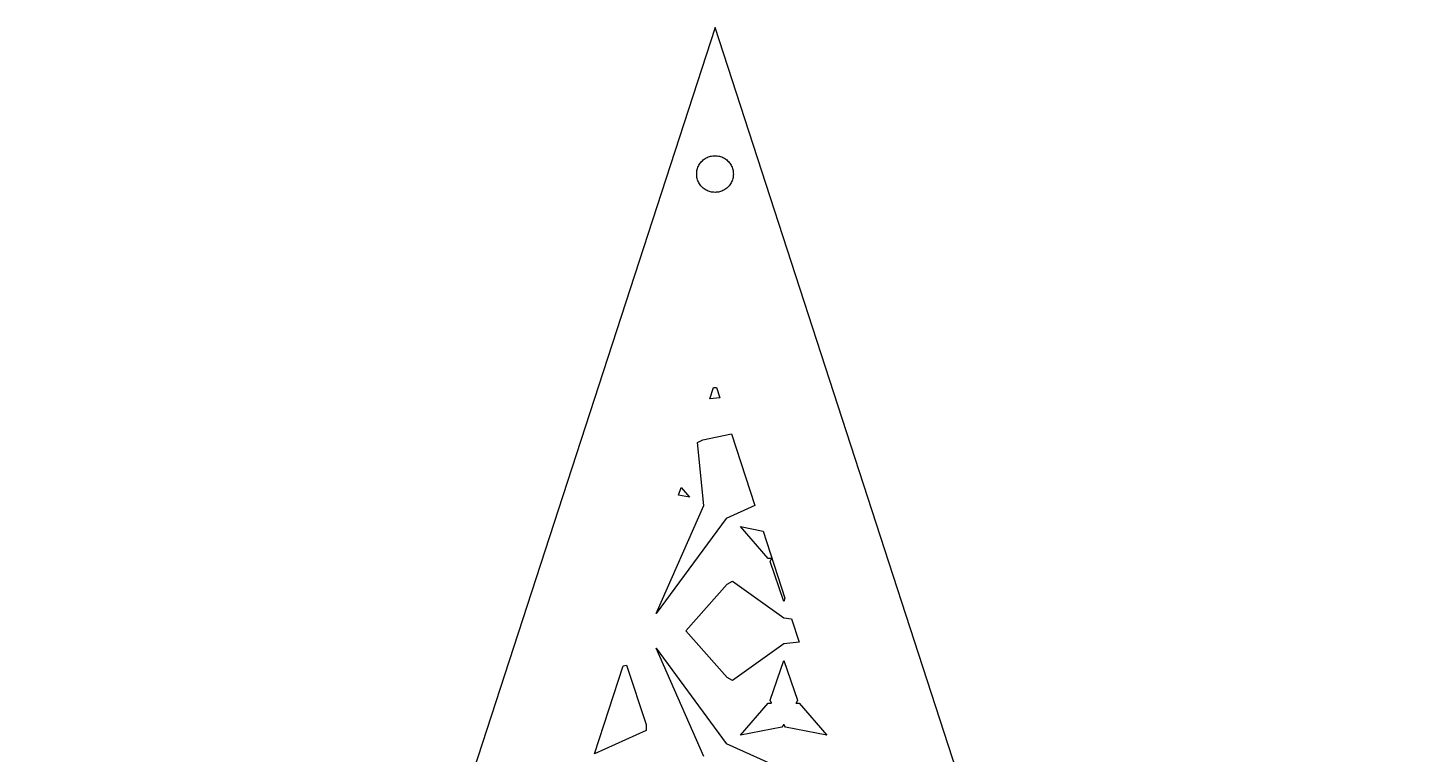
# Model space of a CAD drawing. Header units: metres. Extents: x -75 to 75, y 0 to 231.
# Drawn here: x -75 to 75, y 151.5 to 230.8 of the extents above; entities that cross this region are included whole.
import ezdxf

# ---------------------------------------------------------------- set-up
doc = ezdxf.new("R2010")
doc.units = ezdxf.units.M

msp = doc.modelspace()

# ---------------------------------------------------------------- linework, layer by layer
for p, q in [((0, 230.826), (-75, 0)), ((75, 0), (0, 230.826)), ((-1.68864, 215.898), (-1.61803, 216.002)), ((-1.61803, 216.002), (-1.54102, 216.101)), ((-1.54102, 216.101), (-1.45793, 216.195)), ((-1.45793, 216.195), (-1.36908, 216.284)), ((-1.36908, 216.284), (-1.27484, 216.367)), ((-1.27484, 216.367), (-1.17557, 216.444)), ((-1.17557, 216.444), (-1.07164, 216.515)), ((-1.07164, 216.515), (-0.9635, 216.579)), ((-0.9635, 216.579), (-0.85155, 216.636)), ((-0.85155, 216.636), (-0.73624, 216.686)), ((-0.73624, 216.686), (-0.61803, 216.728)), ((-0.61803, 216.728), (-0.49738, 216.763)), ((-0.49738, 216.763), (-0.37476, 216.791)), ((-0.37476, 216.791), (-0.25066, 216.81)), ((-0.25066, 216.81), (-0.12558, 216.822)), ((-0.12558, 216.822), (0, 216.826)), ((0, 216.826), (0.12558, 216.822)), ((0.12558, 216.822), (0.25066, 216.81)), ((0.25066, 216.81), (0.37476, 216.791)), ((0.37476, 216.791), (0.49738, 216.763)), ((0.49738, 216.763), (0.61803, 216.728)), ((0.61803, 216.728), (0.73624, 216.686)), ((0.73624, 216.686), (0.85155, 216.636)), ((0.85155, 216.636), (0.9635, 216.579)), ((0.9635, 216.579), (1.07164, 216.515)), ((1.07164, 216.515), (1.17557, 216.444)), ((1.17557, 216.444), (1.27484, 216.367)), ((1.27484, 216.367), (1.36908, 216.284)), ((1.36908, 216.284), (1.45793, 216.195)), ((1.45793, 216.195), (1.54102, 216.101)), ((1.54102, 216.101), (1.61803, 216.002)), ((1.61803, 216.002), (1.68864, 215.898)), ((-2, 214.826), (-1.99605, 214.952)), ((-1.99605, 214.701), (-2, 214.826)), ((-1.99605, 214.952), (-1.98422, 215.077)), ((-1.98422, 214.576), (-1.99605, 214.701)), ((-1.98422, 215.077), (-1.96457, 215.201)), ((-1.96457, 214.451), (-1.98422, 214.576)), ((-1.96457, 215.201), (-1.93716, 215.324)), ((-1.93716, 215.324), (-1.9021, 215.444)), ((-1.9021, 215.444), (-1.85954, 215.562)), ((-1.85954, 215.562), (-1.80965, 215.678)), ((-1.80965, 215.678), (-1.75261, 215.79)), ((-1.75261, 215.79), (-1.68864, 215.898)), ((1.68864, 215.898), (1.75261, 215.79)), ((1.75261, 215.79), (1.80965, 215.678)), ((1.80965, 215.678), (1.85954, 215.562)), ((1.85954, 215.562), (1.9021, 215.444)), ((1.9021, 215.444), (1.93716, 215.324)), ((1.93716, 215.324), (1.96457, 215.201)), ((1.96457, 215.201), (1.98422, 215.077)), ((1.98422, 214.576), (1.96457, 214.451)), ((1.98422, 215.077), (1.99605, 214.952)), ((1.99605, 214.701), (1.98422, 214.576)), ((1.99605, 214.952), (2, 214.826)), ((2, 214.826), (1.99605, 214.701)), ((-1.93716, 214.329), (-1.96457, 214.451)), ((-1.9021, 214.208), (-1.93716, 214.329)), ((-1.85954, 214.09), (-1.9021, 214.208)), ((-1.80965, 213.975), (-1.85954, 214.09)), ((-1.75261, 213.863), (-1.80965, 213.975)), ((-1.68864, 213.755), (-1.75261, 213.863)), ((-1.61803, 213.651), (-1.68864, 213.755)), ((-1.54102, 213.551), (-1.61803, 213.651)), ((-1.45793, 213.457), (-1.54102, 213.551)), ((-1.36908, 213.368), (-1.45793, 213.457)), ((-1.27484, 213.285), (-1.36908, 213.368)), ((-1.17557, 213.208), (-1.27484, 213.285)), ((-1.07164, 213.138), (-1.17557, 213.208)), ((-0.9635, 213.074), (-1.07164, 213.138)), ((-0.85155, 213.017), (-0.9635, 213.074)), ((-0.73624, 212.967), (-0.85155, 213.017)), ((0.85155, 213.017), (0.73624, 212.967)), ((0.9635, 213.074), (0.85155, 213.017)), ((1.07164, 213.138), (0.9635, 213.074)), ((1.17557, 213.208), (1.07164, 213.138)), ((1.27484, 213.285), (1.17557, 213.208)), ((1.36908, 213.368), (1.27484, 213.285)), ((1.45793, 213.457), (1.36908, 213.368)), ((1.54102, 213.551), (1.45793, 213.457)), ((1.61803, 213.651), (1.54102, 213.551)), ((1.68864, 213.755), (1.61803, 213.651)), ((1.75261, 213.863), (1.68864, 213.755)), ((1.80965, 213.975), (1.75261, 213.863)), ((1.85954, 214.09), (1.80965, 213.975)), ((1.9021, 214.208), (1.85954, 214.09)), ((1.93716, 214.329), (1.9021, 214.208)), ((1.96457, 214.451), (1.93716, 214.329)), ((-0.61803, 212.924), (-0.73624, 212.967)), ((-0.49738, 212.889), (-0.61803, 212.924)), ((-0.37476, 212.862), (-0.49738, 212.889)), ((-0.25066, 212.842), (-0.37476, 212.862)), ((-0.12558, 212.83), (-0.25066, 212.842)), ((0, 212.826), (-0.12558, 212.83)), ((0.12558, 212.83), (0, 212.826)), ((0.25066, 212.842), (0.12558, 212.83)), ((0.37476, 212.862), (0.25066, 212.842)), ((0.49738, 212.889), (0.37476, 212.862)), ((0.61803, 212.924), (0.49738, 212.889)), ((0.73624, 212.967), (0.61803, 212.924)), ((-0.55612, 190.282), (-0.14761, 191.539)), ((-0.14761, 191.539), (0.15863, 191.505)), ((0.15863, 191.505), (0.51752, 190.401)), ((0.51752, 190.401), (-0.55612, 190.282)), ((-1.33896, 185.826), (1.79716, 186.462)), ((1.79716, 186.462), (4.338, 178.642)), ((-1.90201, 185.501), (-1.33896, 185.826)), ((-1.2291, 178.653), (-1.90201, 185.501)), ((-3.96756, 179.783), (-3.70193, 180.6)), ((-3.70193, 180.6), (-2.79144, 179.553)), ((-6.4151, 166.832), (-1.2291, 178.653)), ((-2.79144, 179.553), (-3.96756, 179.783)), ((4.338, 178.642), (1.23047, 177.234)), ((1.23047, 177.234), (-6.4151, 166.832)), ((5.81223, 172.859), (2.79144, 176.332)), ((2.79144, 176.332), (5.24403, 175.854)), ((5.24403, 175.854), (7.62288, 168.533)), ((6.15601, 172.84), (5.81223, 172.859)), ((6.00311, 172.528), (6.15875, 172.834)), ((7.5, 168.175), (6.00311, 172.528)), ((6.16425, 172.845), (6.15601, 172.84)), ((6.15875, 172.834), (6.16791, 172.84)), ((6.1615, 172.84), (6.16425, 172.845)), ((6.16791, 172.84), (6.1615, 172.84)), ((-3.16635, 164.952), (1.34308, 170.054)), ((1.34308, 170.054), (1.90521, 170.379)), ((1.90521, 170.379), (7.49908, 166.373)), ((7.62288, 168.533), (7.5, 168.175)), ((7.49908, 166.373), (8.35556, 166.278)), ((8.35556, 166.278), (9.18683, 163.719)), ((1.34354, 159.85), (-3.16635, 164.952)), ((7.49908, 163.533), (1.90521, 159.526)), ((9.18683, 163.719), (7.49908, 163.533)), ((-1.22864, 151.251), (-6.41373, 163.071)), ((-6.41373, 163.071), (1.22955, 152.671)), ((-13.1454, 151.536), (-10.0297, 161.125)), ((-10.0297, 161.125), (-9.6666, 161.199)), ((-9.6666, 161.199), (-7.5032, 154.745)), ((6.00311, 157.377), (7.5, 161.729)), ((7.5, 161.729), (8.99643, 157.377)), ((1.90521, 159.526), (1.34354, 159.85)), ((2.79099, 153.573), (5.81177, 157.045)), ((5.81177, 157.045), (6.15601, 157.064)), ((6.15875, 157.07), (6.00311, 157.377)), ((6.15601, 157.064), (6.16425, 157.059)), ((6.16745, 157.065), (6.15875, 157.07)), ((6.1615, 157.064), (6.16745, 157.065)), ((6.16425, 157.059), (6.1615, 157.064)), ((8.84079, 157.069), (8.83255, 157.065)), ((8.83255, 157.065), (8.83804, 157.064)), ((8.83804, 157.064), (8.8353, 157.059)), ((8.8353, 157.059), (8.84445, 157.064)), ((8.99643, 157.377), (8.84079, 157.069)), ((8.84445, 157.064), (9.18777, 157.045)), ((9.18777, 157.045), (12.2086, 153.573)), ((-7.5032, 154.745), (-7.5032, 154.093)), ((7.49634, 154.74), (7.30865, 154.452)), ((7.5, 154.746), (7.49634, 154.752)), ((7.49634, 154.752), (7.49634, 154.74)), ((7.5032, 154.751), (7.5, 154.746)), ((7.5032, 154.741), (7.5032, 154.751)), ((7.69135, 154.453), (7.5032, 154.741)), ((-7.5032, 154.093), (-13.1454, 151.536)), ((7.30865, 154.452), (2.79099, 153.573)), ((12.2086, 153.573), (7.69135, 154.453)), ((1.22955, 152.671), (7.49634, 149.83))]:
    msp.add_line(p, q)

doc.saveas('drawing.dxf')
